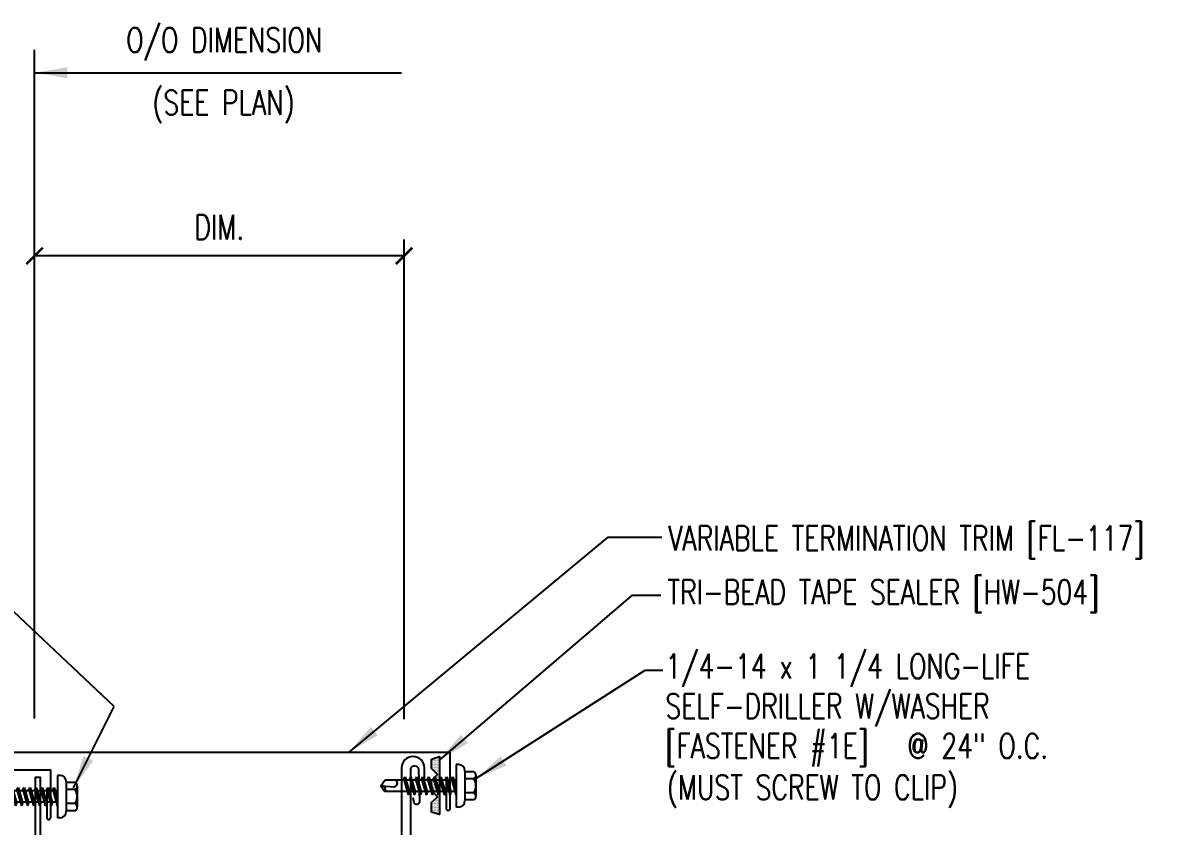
# Model space of a CAD drawing. Extents: x 7 to 40.5, y 6.2 to 36.2.
# Drawn here: x 18.66 to 36.18, y 24 to 36.24 of the extents above; entities that cross this region are included whole.
import ezdxf

# ---------------------------------------------------------------- set-up
doc = ezdxf.new("R2010")
doc.units = 0
doc.header["$LTSCALE"] = 4
doc.header["$MEASUREMENT"] = 0
doc.layers.get('0').update_dxf_attribs({"linetype": 'CONTINUOUS'})
doc.layers.get('DEFPOINTS').update_dxf_attribs({"linetype": 'CONTINUOUS'})
for name, color, linetype in [('DIM', 2, 'CONTINUOUS'), ('FASTENER', 9, 'CONTINUOUS'), ('PANEL', 11, 'CONTINUOUS'), ('STLA', 10, 'CONTINUOUS'), ('STLB', 5, 'CONTINUOUS'), ('TAPE', 8, 'CONTINUOUS'), ('TEXT', 2, 'CONTINUOUS'), ('TRIM', 6, 'CONTINUOUS')]:
    doc.layers.add(name, color=color, linetype=linetype)
doc.styles.add('TEXT1', font='ROMANS.shx', dxfattribs={"width": 0.75, "height": 0.375})
doc.dimstyles.new('DETAIL', dxfattribs={"dimscale": 4, "dimtxt": 0.09375, "dimasz": 0.0625, "dimexe": 0.0625, "dimexo": 0.125, "dimgap": 0.0625, "dimtad": 1, "dimdec": 4, "dimzin": 3, "dimdsep": 46, "dimlunit": 4, "dimtxsty": 'TEXT1', "dimblk": 'ARCHTICK', "dimcen": 0.0625, "dimclrd": 7, "dimclre": 7, "dimclrt": 2, "dimadec": 0, "dimazin": 0, "dimtfac": 0.59375, "dimtdec": 4, "dimtmove": 0, "dimatfit": 3, "dimldrblk": 'ARCHTICK', "dimfxl": 0, "dimfrac": 2, "dimtolj": 1, "dimtzin": 3, "dimarcsym": 0})
doc.dimstyles.new('DETAIL$7', dxfattribs={"dimscale": 4, "dimtxt": 0.09375, "dimasz": 0.125, "dimexe": 0.0625, "dimexo": 0.125, "dimgap": 0.0625, "dimtad": 1, "dimdec": 4, "dimzin": 3, "dimdsep": 46, "dimlunit": 4, "dimtxsty": 'TEXT1', "dimblk": 'ARCHTICK', "dimcen": 0.0625, "dimclrd": 7, "dimclre": 7, "dimclrt": 2, "dimadec": 0, "dimazin": 0, "dimtfac": 0.59375, "dimtdec": 4, "dimtmove": 2, "dimatfit": 3, "dimfxl": 0, "dimfrac": 2, "dimtolj": 1, "dimtzin": 3, "dimarcsym": 0})

# ---------------------------------------------------------------- blocks, each defined once
blk = doc.blocks.new('_ArchTick')
at = {"color": 0, "linetype": 'ByBlock', "const_width": 0.15}
blk.add_lwpolyline([(-0.5, -0.5), (0.5, 0.5)], dxfattribs=at)
blk = doc.blocks.new('*D15')
at = {"layer": 'DEFPOINTS', "color": 0}
for p in [(18.84, 32.689), (18.84, 25.142), (24.472, 25.129)]:
    blk.add_point(p, dxfattribs=at)
at = {"layer": 'DIM', "color": 7, "lineweight": -2}
for p, q in [((18.84, 25.642), (18.84, 32.939)), ((24.472, 25.629), (24.472, 32.939)), ((24.472, 32.689), (18.84, 32.689))]:
    blk.add_line(p, q, dxfattribs=at)
at = {"layer": 'DIM', "color": 7, "lineweight": -2, "xscale": 0.25, "yscale": 0.25, "zscale": 0.25, "rotation": 180}
blk.add_blockref('_ArchTick', (18.84, 32.689), dxfattribs=at)
at = {"layer": 'DIM', "color": 7, "lineweight": -2, "xscale": 0.25, "yscale": 0.25, "zscale": 0.25}
blk.add_blockref('_ArchTick', (24.472, 32.689), dxfattribs=at)
at = {"layer": 'DIM', "color": 2, "insert": (21.656, 33.127), "char_height": 0.375, "attachment_point": 5, "style": 'TEXT1'}
blk.add_mtext('\\A1;DIM.', dxfattribs=at)
blk = doc.blocks.new('MB_DW3')
at = {"layer": 'FASTENER'}
for p, q in [((-0.215, 0.305), (-0.215, 0.171)), ((-0.161, 0.337), (0.161, 0.337)), ((-0.107, 0.305), (-0.107, 0.171)), ((0.107, 0.305), (0.107, 0.171)), ((0.215, 0.305), (0.215, 0.171)), ((-0.324, 0.071), (-0.324, 0.037)), ((-0.324, 0.037), (0.324, 0.037)), ((-0.224, 0.171), (0.215, 0.171)), ((-0.139, -0.016), (0.046, 0.037)), ((-0.104, -0.036), (0.139, 0.033)), ((-0.086, 0.037), (0.086, 0.037)), ((-0.086, 0.037), (-0.086, -0.001)), ((0.086, 0.037), (0.133, 0.037)), ((0.086, 0.018), (0.086, -0.042)), ((0.139, 0.033), (0.133, 0.037)), ((0.324, 0.071), (0.324, 0.037)), ((-0.104, -0.036), (-0.139, -0.016)), ((-0.139, -0.107), (0.104, -0.038)), ((-0.104, -0.127), (-0.139, -0.107)), ((-0.139, -0.198), (0.104, -0.128)), ((-0.104, -0.127), (0.139, -0.058)), ((-0.104, -0.218), (0.139, -0.149)), ((-0.086, -0.031), (-0.086, -0.092)), ((-0.086, -0.122), (-0.086, -0.183)), ((0.086, -0.073), (0.086, -0.133)), ((0.086, -0.164), (0.086, -0.224)), ((0.139, -0.058), (0.104, -0.038)), ((0.139, -0.149), (0.104, -0.128)), ((-0.104, -0.218), (-0.139, -0.198)), ((-0.139, -0.289), (0.104, -0.219)), ((-0.104, -0.309), (-0.139, -0.289)), ((-0.139, -0.38), (0.104, -0.31)), ((-0.104, -0.309), (0.139, -0.239)), ((-0.104, -0.4), (0.139, -0.33)), ((-0.086, -0.213), (-0.086, -0.274)), ((-0.086, -0.304), (-0.086, -0.364)), ((0.086, -0.255), (0.086, -0.315)), ((0.086, -0.345), (0.086, -0.406)), ((0.139, -0.239), (0.104, -0.219)), ((0.139, -0.33), (0.104, -0.31)), ((-0.104, -0.4), (-0.139, -0.38)), ((-0.139, -0.47), (0.104, -0.401)), ((-0.104, -0.491), (-0.139, -0.47)), ((-0.139, -0.561), (0.104, -0.492)), ((-0.104, -0.491), (0.139, -0.421)), ((-0.104, -0.581), (0.139, -0.512)), ((-0.086, -0.395), (-0.086, -0.455)), ((-0.086, -0.486), (-0.086, -0.546)), ((0.086, -0.436), (0.086, -0.497)), ((0.139, -0.421), (0.104, -0.401)), ((0.139, -0.512), (0.104, -0.492)), ((-0.104, -0.581), (-0.139, -0.561)), ((-0.139, -0.652), (0.104, -0.583)), ((-0.104, -0.672), (-0.139, -0.652)), ((-0.139, -0.743), (0.104, -0.674)), ((-0.104, -0.672), (0.139, -0.603)), ((-0.104, -0.763), (0.139, -0.694)), ((-0.086, -0.577), (-0.086, -0.637)), ((-0.086, -0.667), (-0.086, -0.728)), ((0.086, -0.527), (0.086, -0.588)), ((0.086, -0.618), (0.086, -0.679)), ((0.139, -0.603), (0.104, -0.583)), ((0.139, -0.694), (0.104, -0.674)), ((-0.104, -0.763), (-0.139, -0.743)), ((-0.086, -0.758), (-0.086, -1.05)), ((0.086, -0.709), (0.086, -1.05)), ((0, -1.111), (-0.086, -1.05)), ((-0.002, -1.095), (0.014, -0.909)), ((0, -1.111), (0.086, -1.05))]:
    blk.add_line(p, q, dxfattribs=at)
for centre, radius, start, end in [((-0.161, 0.274), 0.0628, 29.8754, 150.1246), ((0, 0.141), 0.196, 56.9974, 123.0026), ((0.161, 0.274), 0.0628, 29.8754, 150.1246), ((-0.224, 0.071), 0.1, 90, 180), ((0.224, 0.071), 0.1, 0, 90), ((-0.046, -0.921), 0.0615, 11.1445, 130.906), ((0.054, -1.097), 0.0563, 55.4585, 194.8454)]:
    blk.add_arc(centre, radius, start, end, dxfattribs=at)
blk = doc.blocks.new('*X6')
at = {"color": 0}
for p, q in [((-0.434, 0.135), (-0.434, 0.135)), ((-0.434, 0.123), (-0.434, 0.123)), ((-0.422, 0.141), (-0.422, 0.141)), ((-0.422, 0.129), (-0.422, 0.129)), ((-0.422, 0.117), (-0.422, 0.117)), ((-0.422, 0.105), (-0.422, 0.105)), ((-0.422, 0.094), (-0.422, 0.094)), ((-0.422, 0.082), (-0.422, 0.082)), ((-0.41, 0.135), (-0.41, 0.135)), ((-0.41, 0.123), (-0.41, 0.123)), ((-0.41, 0.111), (-0.41, 0.111)), ((-0.41, 0.1), (-0.41, 0.1)), ((-0.41, 0.088), (-0.41, 0.088)), ((-0.41, 0.076), (-0.41, 0.076)), ((-0.41, 0.064), (-0.41, 0.064)), ((-0.41, 0.053), (-0.41, 0.053)), ((-0.41, 0.041), (-0.41, 0.041)), ((-0.398, 0.141), (-0.398, 0.141)), ((-0.398, 0.129), (-0.398, 0.129)), ((-0.398, 0.117), (-0.398, 0.117)), ((-0.398, 0.105), (-0.398, 0.105)), ((-0.398, 0.094), (-0.398, 0.094)), ((-0.398, 0.082), (-0.398, 0.082)), ((-0.398, 0.07), (-0.398, 0.07)), ((-0.398, 0.059), (-0.398, 0.059)), ((-0.398, 0.047), (-0.398, 0.047)), ((-0.398, 0.035), (-0.398, 0.035)), ((-0.398, 0.023), (-0.398, 0.023)), ((-0.387, 0.135), (-0.387, 0.135)), ((-0.387, 0.123), (-0.387, 0.123)), ((-0.387, 0.111), (-0.387, 0.111)), ((-0.387, 0.1), (-0.387, 0.1)), ((-0.387, 0.088), (-0.387, 0.088)), ((-0.387, 0.076), (-0.387, 0.076)), ((-0.387, 0.064), (-0.387, 0.064)), ((-0.387, 0.053), (-0.387, 0.053)), ((-0.387, 0.041), (-0.387, 0.041)), ((-0.387, 0.029), (-0.387, 0.029)), ((-0.375, 0.141), (-0.375, 0.141)), ((-0.375, 0.129), (-0.375, 0.129)), ((-0.375, 0.117), (-0.375, 0.117)), ((-0.375, 0.105), (-0.375, 0.105)), ((-0.375, 0.094), (-0.375, 0.094)), ((-0.375, 0.082), (-0.375, 0.082)), ((-0.375, 0.07), (-0.375, 0.07)), ((-0.375, 0.059), (-0.375, 0.059)), ((-0.375, 0.047), (-0.375, 0.047)), ((-0.375, 0.035), (-0.375, 0.035)), ((-0.375, 0.023), (-0.375, 0.023)), ((-0.363, 0.135), (-0.363, 0.135)), ((-0.363, 0.123), (-0.363, 0.123)), ((-0.363, 0.111), (-0.363, 0.111)), ((-0.363, 0.1), (-0.363, 0.1)), ((-0.363, 0.088), (-0.363, 0.088)), ((-0.363, 0.076), (-0.363, 0.076)), ((-0.363, 0.064), (-0.363, 0.064)), ((-0.363, 0.053), (-0.363, 0.053)), ((-0.363, 0.041), (-0.363, 0.041)), ((-0.363, 0.029), (-0.363, 0.029)), ((-0.352, 0.141), (-0.352, 0.141)), ((-0.352, 0.129), (-0.352, 0.129)), ((-0.352, 0.117), (-0.352, 0.117)), ((-0.352, 0.105), (-0.352, 0.105)), ((-0.352, 0.094), (-0.352, 0.094)), ((-0.352, 0.082), (-0.352, 0.082)), ((-0.352, 0.07), (-0.352, 0.07)), ((-0.352, 0.059), (-0.352, 0.059)), ((-0.352, 0.047), (-0.352, 0.047)), ((-0.352, 0.035), (-0.352, 0.035)), ((-0.352, 0.023), (-0.352, 0.023)), ((-0.34, 0.135), (-0.34, 0.135)), ((-0.34, 0.123), (-0.34, 0.123)), ((-0.34, 0.111), (-0.34, 0.111)), ((-0.34, 0.1), (-0.34, 0.1)), ((-0.34, 0.088), (-0.34, 0.088)), ((-0.34, 0.076), (-0.34, 0.076)), ((-0.34, 0.064), (-0.34, 0.064)), ((-0.34, 0.053), (-0.34, 0.053)), ((-0.34, 0.041), (-0.34, 0.041)), ((-0.34, 0.029), (-0.34, 0.029)), ((-0.328, 0.141), (-0.328, 0.141)), ((-0.328, 0.129), (-0.328, 0.129)), ((-0.328, 0.117), (-0.328, 0.117)), ((-0.328, 0.105), (-0.328, 0.105)), ((-0.328, 0.094), (-0.328, 0.094)), ((-0.328, 0.082), (-0.328, 0.082)), ((-0.328, 0.07), (-0.328, 0.07)), ((-0.328, 0.059), (-0.328, 0.059)), ((-0.328, 0.047), (-0.328, 0.047)), ((-0.328, 0.035), (-0.328, 0.035)), ((-0.328, 0.023), (-0.328, 0.023)), ((-0.316, 0.135), (-0.316, 0.135)), ((-0.316, 0.123), (-0.316, 0.123)), ((-0.316, 0.111), (-0.316, 0.111)), ((-0.316, 0.1), (-0.316, 0.1)), ((-0.316, 0.088), (-0.316, 0.088)), ((-0.316, 0.076), (-0.316, 0.076)), ((-0.316, 0.064), (-0.316, 0.064)), ((-0.316, 0.053), (-0.316, 0.053)), ((-0.316, 0.041), (-0.316, 0.041)), ((-0.316, 0.029), (-0.316, 0.029)), ((-0.305, 0.141), (-0.305, 0.141)), ((-0.305, 0.129), (-0.305, 0.129)), ((-0.305, 0.117), (-0.305, 0.117)), ((-0.305, 0.105), (-0.305, 0.105)), ((-0.305, 0.094), (-0.305, 0.094)), ((-0.305, 0.082), (-0.305, 0.082)), ((-0.305, 0.07), (-0.305, 0.07)), ((-0.305, 0.059), (-0.305, 0.059)), ((-0.305, 0.047), (-0.305, 0.047)), ((-0.305, 0.035), (-0.305, 0.035)), ((-0.305, 0.023), (-0.305, 0.023)), ((-0.293, 0.135), (-0.293, 0.135)), ((-0.293, 0.123), (-0.293, 0.123)), ((-0.293, 0.111), (-0.293, 0.111)), ((-0.293, 0.1), (-0.293, 0.1)), ((-0.293, 0.088), (-0.293, 0.088)), ((-0.293, 0.076), (-0.293, 0.076)), ((-0.293, 0.064), (-0.293, 0.064)), ((-0.293, 0.053), (-0.293, 0.053)), ((-0.293, 0.041), (-0.293, 0.041)), ((-0.293, 0.029), (-0.293, 0.029)), ((-0.281, 0.141), (-0.281, 0.141)), ((-0.281, 0.129), (-0.281, 0.129)), ((-0.281, 0.117), (-0.281, 0.117)), ((-0.281, 0.105), (-0.281, 0.105)), ((-0.281, 0.094), (-0.281, 0.094)), ((-0.281, 0.082), (-0.281, 0.082)), ((-0.281, 0.07), (-0.281, 0.07)), ((-0.281, 0.059), (-0.281, 0.059)), ((-0.281, 0.047), (-0.281, 0.047)), ((-0.281, 0.035), (-0.281, 0.035)), ((-0.281, 0.023), (-0.281, 0.023)), ((-0.27, 0.135), (-0.27, 0.135)), ((-0.27, 0.123), (-0.27, 0.123)), ((-0.27, 0.111), (-0.27, 0.111)), ((-0.27, 0.1), (-0.27, 0.1)), ((-0.27, 0.088), (-0.27, 0.088)), ((-0.27, 0.076), (-0.27, 0.076)), ((-0.27, 0.064), (-0.27, 0.064)), ((-0.27, 0.053), (-0.27, 0.053)), ((-0.27, 0.041), (-0.27, 0.041)), ((-0.27, 0.029), (-0.27, 0.029)), ((-0.258, 0.141), (-0.258, 0.141)), ((-0.258, 0.129), (-0.258, 0.129)), ((-0.258, 0.117), (-0.258, 0.117)), ((-0.258, 0.105), (-0.258, 0.105)), ((-0.258, 0.094), (-0.258, 0.094)), ((-0.258, 0.082), (-0.258, 0.082)), ((-0.258, 0.07), (-0.258, 0.07)), ((-0.258, 0.059), (-0.258, 0.059)), ((-0.258, 0.047), (-0.258, 0.047)), ((-0.258, 0.035), (-0.258, 0.035)), ((-0.258, 0.023), (-0.258, 0.023)), ((-0.246, 0.135), (-0.246, 0.135)), ((-0.246, 0.123), (-0.246, 0.123)), ((-0.246, 0.111), (-0.246, 0.111)), ((-0.246, 0.1), (-0.246, 0.1)), ((-0.246, 0.088), (-0.246, 0.088)), ((-0.246, 0.076), (-0.246, 0.076)), ((-0.246, 0.064), (-0.246, 0.064)), ((-0.246, 0.053), (-0.246, 0.053)), ((-0.246, 0.041), (-0.246, 0.041)), ((-0.234, 0.141), (-0.234, 0.141)), ((-0.234, 0.129), (-0.234, 0.129)), ((-0.234, 0.117), (-0.234, 0.117)), ((-0.234, 0.105), (-0.234, 0.105)), ((-0.234, 0.094), (-0.234, 0.094)), ((-0.234, 0.082), (-0.234, 0.082)), ((-0.234, 0.07), (-0.234, 0.07)), ((-0.234, 0.059), (-0.234, 0.059)), ((-0.234, 0.047), (-0.234, 0.047)), ((-0.223, 0.135), (-0.223, 0.135)), ((-0.223, 0.123), (-0.223, 0.123)), ((-0.223, 0.111), (-0.223, 0.111)), ((-0.223, 0.1), (-0.223, 0.1)), ((-0.223, 0.088), (-0.223, 0.088)), ((-0.223, 0.076), (-0.223, 0.076)), ((-0.223, 0.064), (-0.223, 0.064)), ((-0.211, 0.141), (-0.211, 0.141)), ((-0.211, 0.129), (-0.211, 0.129)), ((-0.211, 0.117), (-0.211, 0.117)), ((-0.211, 0.105), (-0.211, 0.105)), ((-0.211, 0.094), (-0.211, 0.094)), ((-0.211, 0.082), (-0.211, 0.082)), ((-0.211, 0.07), (-0.211, 0.07)), ((-0.199, 0.135), (-0.199, 0.135)), ((-0.199, 0.123), (-0.199, 0.123)), ((-0.199, 0.111), (-0.199, 0.111)), ((-0.199, 0.1), (-0.199, 0.1)), ((-0.199, 0.088), (-0.199, 0.088)), ((-0.188, 0.141), (-0.188, 0.141)), ((-0.188, 0.129), (-0.188, 0.129)), ((-0.188, 0.117), (-0.188, 0.117)), ((-0.188, 0.105), (-0.188, 0.105)), ((-0.188, 0.094), (-0.188, 0.094)), ((-0.176, 0.135), (-0.176, 0.135)), ((-0.176, 0.123), (-0.176, 0.123)), ((-0.176, 0.111), (-0.176, 0.111)), ((-0.164, 0.141), (-0.164, 0.141)), ((-0.164, 0.129), (-0.164, 0.129)), ((-0.164, 0.117), (-0.164, 0.117)), ((-0.164, 0.105), (-0.164, 0.105)), ((-0.152, 0.135), (-0.152, 0.135)), ((-0.152, 0.123), (-0.152, 0.123)), ((-0.152, 0.111), (-0.152, 0.111)), ((-0.152, 0.1), (-0.152, 0.1)), ((-0.141, 0.141), (-0.141, 0.141)), ((-0.141, 0.129), (-0.141, 0.129)), ((-0.141, 0.117), (-0.141, 0.117)), ((-0.141, 0.105), (-0.141, 0.105)), ((-0.141, 0.094), (-0.141, 0.094)), ((-0.141, 0.082), (-0.141, 0.082)), ((-0.129, 0.135), (-0.129, 0.135)), ((-0.129, 0.123), (-0.129, 0.123)), ((-0.129, 0.111), (-0.129, 0.111)), ((-0.129, 0.1), (-0.129, 0.1)), ((-0.129, 0.088), (-0.129, 0.088)), ((-0.129, 0.076), (-0.129, 0.076)), ((-0.117, 0.141), (-0.117, 0.141)), ((-0.117, 0.129), (-0.117, 0.129)), ((-0.117, 0.117), (-0.117, 0.117)), ((-0.117, 0.105), (-0.117, 0.105)), ((-0.117, 0.094), (-0.117, 0.094)), ((-0.117, 0.082), (-0.117, 0.082)), ((-0.117, 0.07), (-0.117, 0.07)), ((-0.117, 0.059), (-0.117, 0.059)), ((-0.105, 0.135), (-0.105, 0.135)), ((-0.105, 0.123), (-0.105, 0.123)), ((-0.105, 0.111), (-0.105, 0.111)), ((-0.105, 0.1), (-0.105, 0.1)), ((-0.105, 0.088), (-0.105, 0.088)), ((-0.105, 0.076), (-0.105, 0.076)), ((-0.105, 0.064), (-0.105, 0.064)), ((-0.105, 0.053), (-0.105, 0.053)), ((-0.094, 0.141), (-0.094, 0.141)), ((-0.094, 0.129), (-0.094, 0.129)), ((-0.094, 0.117), (-0.094, 0.117)), ((-0.094, 0.105), (-0.094, 0.105)), ((-0.094, 0.094), (-0.094, 0.094)), ((-0.094, 0.082), (-0.094, 0.082)), ((-0.094, 0.07), (-0.094, 0.07)), ((-0.094, 0.059), (-0.094, 0.059)), ((-0.094, 0.047), (-0.094, 0.047)), ((-0.094, 0.035), (-0.094, 0.035)), ((-0.082, 0.135), (-0.082, 0.135)), ((-0.082, 0.123), (-0.082, 0.123)), ((-0.082, 0.111), (-0.082, 0.111)), ((-0.082, 0.1), (-0.082, 0.1)), ((-0.082, 0.088), (-0.082, 0.088)), ((-0.082, 0.076), (-0.082, 0.076)), ((-0.082, 0.064), (-0.082, 0.064)), ((-0.082, 0.053), (-0.082, 0.053)), ((-0.082, 0.041), (-0.082, 0.041)), ((-0.082, 0.029), (-0.082, 0.029)), ((-0.07, 0.141), (-0.07, 0.141)), ((-0.07, 0.129), (-0.07, 0.129)), ((-0.07, 0.117), (-0.07, 0.117)), ((-0.07, 0.105), (-0.07, 0.105)), ((-0.07, 0.094), (-0.07, 0.094)), ((-0.07, 0.082), (-0.07, 0.082)), ((-0.07, 0.07), (-0.07, 0.07)), ((-0.07, 0.059), (-0.07, 0.059)), ((-0.07, 0.047), (-0.07, 0.047)), ((-0.07, 0.035), (-0.07, 0.035)), ((-0.07, 0.023), (-0.07, 0.023)), ((-0.059, 0.135), (-0.059, 0.135)), ((-0.059, 0.123), (-0.059, 0.123)), ((-0.059, 0.111), (-0.059, 0.111)), ((-0.059, 0.1), (-0.059, 0.1)), ((-0.059, 0.088), (-0.059, 0.088)), ((-0.059, 0.076), (-0.059, 0.076)), ((-0.059, 0.064), (-0.059, 0.064)), ((-0.059, 0.053), (-0.059, 0.053)), ((-0.059, 0.041), (-0.059, 0.041)), ((-0.059, 0.029), (-0.059, 0.029)), ((-0.047, 0.141), (-0.047, 0.141)), ((-0.047, 0.129), (-0.047, 0.129)), ((-0.047, 0.117), (-0.047, 0.117)), ((-0.047, 0.105), (-0.047, 0.105)), ((-0.047, 0.094), (-0.047, 0.094)), ((-0.047, 0.082), (-0.047, 0.082)), ((-0.047, 0.07), (-0.047, 0.07)), ((-0.047, 0.059), (-0.047, 0.059)), ((-0.047, 0.047), (-0.047, 0.047)), ((-0.047, 0.035), (-0.047, 0.035)), ((-0.047, 0.023), (-0.047, 0.023)), ((-0.035, 0.135), (-0.035, 0.135)), ((-0.035, 0.123), (-0.035, 0.123)), ((-0.035, 0.111), (-0.035, 0.111)), ((-0.035, 0.1), (-0.035, 0.1)), ((-0.035, 0.088), (-0.035, 0.088)), ((-0.035, 0.076), (-0.035, 0.076)), ((-0.035, 0.064), (-0.035, 0.064)), ((-0.035, 0.053), (-0.035, 0.053)), ((-0.035, 0.041), (-0.035, 0.041)), ((-0.035, 0.029), (-0.035, 0.029)), ((-0.023, 0.141), (-0.023, 0.141)), ((-0.023, 0.129), (-0.023, 0.129)), ((-0.023, 0.117), (-0.023, 0.117)), ((-0.023, 0.105), (-0.023, 0.105)), ((-0.023, 0.094), (-0.023, 0.094)), ((-0.023, 0.082), (-0.023, 0.082)), ((-0.023, 0.07), (-0.023, 0.07)), ((-0.023, 0.059), (-0.023, 0.059)), ((-0.023, 0.047), (-0.023, 0.047)), ((-0.023, 0.035), (-0.023, 0.035)), ((-0.023, 0.023), (-0.023, 0.023)), ((-0.012, 0.135), (-0.012, 0.135)), ((-0.012, 0.123), (-0.012, 0.123)), ((-0.012, 0.111), (-0.012, 0.111)), ((-0.012, 0.1), (-0.012, 0.1)), ((-0.012, 0.088), (-0.012, 0.088)), ((-0.012, 0.076), (-0.012, 0.076)), ((-0.012, 0.064), (-0.012, 0.064)), ((-0.012, 0.053), (-0.012, 0.053)), ((-0.012, 0.041), (-0.012, 0.041)), ((-0.012, 0.029), (-0.012, 0.029)), ((0, 0.141), (0, 0.141)), ((0, 0.129), (0, 0.129)), ((0, 0.117), (0, 0.117)), ((0, 0.105), (0, 0.105)), ((0, 0.094), (0, 0.094)), ((0, 0.082), (0, 0.082)), ((0, 0.07), (0, 0.07)), ((0, 0.059), (0, 0.059)), ((0, 0.047), (0, 0.047)), ((0, 0.035), (0, 0.035)), ((0, 0.023), (0, 0.023)), ((0.012, 0.135), (0.012, 0.135)), ((0.012, 0.123), (0.012, 0.123)), ((0.012, 0.111), (0.012, 0.111)), ((0.012, 0.1), (0.012, 0.1)), ((0.012, 0.088), (0.012, 0.088)), ((0.012, 0.076), (0.012, 0.076)), ((0.012, 0.064), (0.012, 0.064)), ((0.012, 0.053), (0.012, 0.053)), ((0.012, 0.041), (0.012, 0.041)), ((0.012, 0.029), (0.012, 0.029)), ((0.023, 0.141), (0.023, 0.141)), ((0.023, 0.129), (0.023, 0.129)), ((0.023, 0.117), (0.023, 0.117)), ((0.023, 0.105), (0.023, 0.105)), ((0.023, 0.094), (0.023, 0.094)), ((0.023, 0.082), (0.023, 0.082)), ((0.023, 0.07), (0.023, 0.07)), ((0.023, 0.059), (0.023, 0.059)), ((0.023, 0.047), (0.023, 0.047)), ((0.023, 0.035), (0.023, 0.035)), ((0.023, 0.023), (0.023, 0.023)), ((0.035, 0.135), (0.035, 0.135)), ((0.035, 0.123), (0.035, 0.123)), ((0.035, 0.111), (0.035, 0.111)), ((0.035, 0.1), (0.035, 0.1)), ((0.035, 0.088), (0.035, 0.088)), ((0.035, 0.076), (0.035, 0.076)), ((0.035, 0.064), (0.035, 0.064)), ((0.035, 0.053), (0.035, 0.053)), ((0.035, 0.041), (0.035, 0.041)), ((0.035, 0.029), (0.035, 0.029)), ((0.047, 0.141), (0.047, 0.141)), ((0.047, 0.129), (0.047, 0.129)), ((0.047, 0.117), (0.047, 0.117)), ((0.047, 0.105), (0.047, 0.105)), ((0.047, 0.094), (0.047, 0.094)), ((0.047, 0.082), (0.047, 0.082)), ((0.047, 0.07), (0.047, 0.07)), ((0.047, 0.059), (0.047, 0.059)), ((0.047, 0.047), (0.047, 0.047)), ((0.047, 0.035), (0.047, 0.035)), ((0.047, 0.023), (0.047, 0.023)), ((0.059, 0.135), (0.059, 0.135)), ((0.059, 0.123), (0.059, 0.123)), ((0.059, 0.111), (0.059, 0.111)), ((0.059, 0.1), (0.059, 0.1)), ((0.059, 0.088), (0.059, 0.088)), ((0.059, 0.076), (0.059, 0.076)), ((0.059, 0.064), (0.059, 0.064)), ((0.059, 0.053), (0.059, 0.053)), ((0.059, 0.041), (0.059, 0.041)), ((0.059, 0.029), (0.059, 0.029)), ((0.07, 0.141), (0.07, 0.141)), ((0.07, 0.129), (0.07, 0.129)), ((0.07, 0.117), (0.07, 0.117)), ((0.07, 0.105), (0.07, 0.105)), ((0.07, 0.094), (0.07, 0.094)), ((0.07, 0.082), (0.07, 0.082)), ((0.07, 0.07), (0.07, 0.07)), ((0.07, 0.059), (0.07, 0.059)), ((0.07, 0.047), (0.07, 0.047)), ((0.07, 0.035), (0.07, 0.035)), ((0.07, 0.023), (0.07, 0.023)), ((0.082, 0.135), (0.082, 0.135)), ((0.082, 0.123), (0.082, 0.123)), ((0.082, 0.111), (0.082, 0.111)), ((0.082, 0.1), (0.082, 0.1)), ((0.082, 0.088), (0.082, 0.088)), ((0.082, 0.076), (0.082, 0.076)), ((0.082, 0.064), (0.082, 0.064)), ((0.082, 0.053), (0.082, 0.053)), ((0.082, 0.041), (0.082, 0.041)), ((0.082, 0.029), (0.082, 0.029)), ((0.094, 0.141), (0.094, 0.141)), ((0.094, 0.129), (0.094, 0.129)), ((0.094, 0.117), (0.094, 0.117)), ((0.094, 0.105), (0.094, 0.105)), ((0.094, 0.094), (0.094, 0.094)), ((0.094, 0.082), (0.094, 0.082)), ((0.094, 0.07), (0.094, 0.07)), ((0.094, 0.059), (0.094, 0.059)), ((0.094, 0.047), (0.094, 0.047)), ((0.094, 0.035), (0.094, 0.035)), ((0.105, 0.135), (0.105, 0.135)), ((0.105, 0.123), (0.105, 0.123)), ((0.105, 0.111), (0.105, 0.111)), ((0.105, 0.1), (0.105, 0.1)), ((0.105, 0.088), (0.105, 0.088)), ((0.105, 0.076), (0.105, 0.076)), ((0.105, 0.064), (0.105, 0.064)), ((0.105, 0.053), (0.105, 0.053)), ((0.117, 0.141), (0.117, 0.141)), ((0.117, 0.129), (0.117, 0.129)), ((0.117, 0.117), (0.117, 0.117)), ((0.117, 0.105), (0.117, 0.105)), ((0.117, 0.094), (0.117, 0.094)), ((0.117, 0.082), (0.117, 0.082)), ((0.117, 0.07), (0.117, 0.07)), ((0.117, 0.059), (0.117, 0.059)), ((0.129, 0.135), (0.129, 0.135)), ((0.129, 0.123), (0.129, 0.123)), ((0.129, 0.111), (0.129, 0.111)), ((0.129, 0.1), (0.129, 0.1)), ((0.129, 0.088), (0.129, 0.088)), ((0.129, 0.076), (0.129, 0.076)), ((0.141, 0.141), (0.141, 0.141)), ((0.141, 0.129), (0.141, 0.129)), ((0.141, 0.117), (0.141, 0.117)), ((0.141, 0.105), (0.141, 0.105)), ((0.141, 0.094), (0.141, 0.094)), ((0.141, 0.082), (0.141, 0.082)), ((0.152, 0.135), (0.152, 0.135)), ((0.152, 0.123), (0.152, 0.123)), ((0.152, 0.111), (0.152, 0.111)), ((0.152, 0.1), (0.152, 0.1)), ((0.164, 0.141), (0.164, 0.141)), ((0.164, 0.129), (0.164, 0.129)), ((0.164, 0.117), (0.164, 0.117)), ((0.164, 0.105), (0.164, 0.105)), ((0.176, 0.135), (0.176, 0.135)), ((0.176, 0.123), (0.176, 0.123)), ((0.176, 0.111), (0.176, 0.111)), ((0.188, 0.141), (0.188, 0.141)), ((0.188, 0.129), (0.188, 0.129)), ((0.188, 0.117), (0.188, 0.117)), ((0.188, 0.105), (0.188, 0.105)), ((0.188, 0.094), (0.188, 0.094)), ((0.199, 0.135), (0.199, 0.135)), ((0.199, 0.123), (0.199, 0.123)), ((0.199, 0.111), (0.199, 0.111)), ((0.199, 0.1), (0.199, 0.1)), ((0.199, 0.088), (0.199, 0.088)), ((0.211, 0.141), (0.211, 0.141)), ((0.211, 0.129), (0.211, 0.129)), ((0.211, 0.117), (0.211, 0.117)), ((0.211, 0.105), (0.211, 0.105)), ((0.211, 0.094), (0.211, 0.094)), ((0.211, 0.082), (0.211, 0.082)), ((0.211, 0.07), (0.211, 0.07)), ((0.223, 0.135), (0.223, 0.135)), ((0.223, 0.123), (0.223, 0.123)), ((0.223, 0.111), (0.223, 0.111)), ((0.223, 0.1), (0.223, 0.1)), ((0.223, 0.088), (0.223, 0.088)), ((0.223, 0.076), (0.223, 0.076)), ((0.223, 0.064), (0.223, 0.064)), ((0.234, 0.141), (0.234, 0.141)), ((0.234, 0.129), (0.234, 0.129)), ((0.234, 0.117), (0.234, 0.117)), ((0.234, 0.105), (0.234, 0.105)), ((0.234, 0.094), (0.234, 0.094)), ((0.234, 0.082), (0.234, 0.082)), ((0.234, 0.07), (0.234, 0.07)), ((0.234, 0.059), (0.234, 0.059)), ((0.234, 0.047), (0.234, 0.047)), ((0.246, 0.135), (0.246, 0.135)), ((0.246, 0.123), (0.246, 0.123)), ((0.246, 0.111), (0.246, 0.111)), ((0.246, 0.1), (0.246, 0.1)), ((0.246, 0.088), (0.246, 0.088)), ((0.246, 0.076), (0.246, 0.076)), ((0.246, 0.064), (0.246, 0.064)), ((0.246, 0.053), (0.246, 0.053)), ((0.246, 0.041), (0.246, 0.041)), ((0.258, 0.141), (0.258, 0.141)), ((0.258, 0.129), (0.258, 0.129)), ((0.258, 0.117), (0.258, 0.117)), ((0.258, 0.105), (0.258, 0.105)), ((0.258, 0.094), (0.258, 0.094)), ((0.258, 0.082), (0.258, 0.082)), ((0.258, 0.07), (0.258, 0.07)), ((0.258, 0.059), (0.258, 0.059)), ((0.258, 0.047), (0.258, 0.047)), ((0.258, 0.035), (0.258, 0.035)), ((0.258, 0.023), (0.258, 0.023)), ((0.27, 0.135), (0.27, 0.135)), ((0.27, 0.123), (0.27, 0.123)), ((0.27, 0.111), (0.27, 0.111)), ((0.27, 0.1), (0.27, 0.1)), ((0.27, 0.088), (0.27, 0.088)), ((0.27, 0.076), (0.27, 0.076)), ((0.27, 0.064), (0.27, 0.064)), ((0.27, 0.053), (0.27, 0.053)), ((0.27, 0.041), (0.27, 0.041)), ((0.27, 0.029), (0.27, 0.029)), ((0.281, 0.141), (0.281, 0.141)), ((0.281, 0.129), (0.281, 0.129)), ((0.281, 0.117), (0.281, 0.117)), ((0.281, 0.105), (0.281, 0.105)), ((0.281, 0.094), (0.281, 0.094)), ((0.281, 0.082), (0.281, 0.082)), ((0.281, 0.07), (0.281, 0.07)), ((0.281, 0.059), (0.281, 0.059)), ((0.281, 0.047), (0.281, 0.047)), ((0.281, 0.035), (0.281, 0.035)), ((0.281, 0.023), (0.281, 0.023)), ((0.293, 0.135), (0.293, 0.135)), ((0.293, 0.123), (0.293, 0.123)), ((0.293, 0.111), (0.293, 0.111)), ((0.293, 0.1), (0.293, 0.1)), ((0.293, 0.088), (0.293, 0.088)), ((0.293, 0.076), (0.293, 0.076)), ((0.293, 0.064), (0.293, 0.064)), ((0.293, 0.053), (0.293, 0.053)), ((0.293, 0.041), (0.293, 0.041)), ((0.293, 0.029), (0.293, 0.029)), ((0.305, 0.141), (0.305, 0.141)), ((0.305, 0.129), (0.305, 0.129)), ((0.305, 0.117), (0.305, 0.117)), ((0.305, 0.105), (0.305, 0.105)), ((0.305, 0.094), (0.305, 0.094)), ((0.305, 0.082), (0.305, 0.082)), ((0.305, 0.07), (0.305, 0.07)), ((0.305, 0.059), (0.305, 0.059)), ((0.305, 0.047), (0.305, 0.047)), ((0.305, 0.035), (0.305, 0.035)), ((0.305, 0.023), (0.305, 0.023)), ((0.316, 0.135), (0.316, 0.135)), ((0.316, 0.123), (0.316, 0.123)), ((0.316, 0.111), (0.316, 0.111)), ((0.316, 0.1), (0.316, 0.1)), ((0.316, 0.088), (0.316, 0.088)), ((0.316, 0.076), (0.316, 0.076)), ((0.316, 0.064), (0.316, 0.064)), ((0.316, 0.053), (0.316, 0.053)), ((0.316, 0.041), (0.316, 0.041)), ((0.316, 0.029), (0.316, 0.029)), ((0.328, 0.141), (0.328, 0.141)), ((0.328, 0.129), (0.328, 0.129)), ((0.328, 0.117), (0.328, 0.117)), ((0.328, 0.105), (0.328, 0.105)), ((0.328, 0.094), (0.328, 0.094)), ((0.328, 0.082), (0.328, 0.082)), ((0.328, 0.07), (0.328, 0.07)), ((0.328, 0.059), (0.328, 0.059)), ((0.328, 0.047), (0.328, 0.047)), ((0.328, 0.035), (0.328, 0.035)), ((0.328, 0.023), (0.328, 0.023)), ((0.34, 0.135), (0.34, 0.135)), ((0.34, 0.123), (0.34, 0.123)), ((0.34, 0.111), (0.34, 0.111)), ((0.34, 0.1), (0.34, 0.1)), ((0.34, 0.088), (0.34, 0.088)), ((0.34, 0.076), (0.34, 0.076)), ((0.34, 0.064), (0.34, 0.064)), ((0.34, 0.053), (0.34, 0.053)), ((0.34, 0.041), (0.34, 0.041)), ((0.34, 0.029), (0.34, 0.029)), ((0.352, 0.141), (0.352, 0.141)), ((0.352, 0.129), (0.352, 0.129)), ((0.352, 0.117), (0.352, 0.117)), ((0.352, 0.105), (0.352, 0.105)), ((0.352, 0.094), (0.352, 0.094)), ((0.352, 0.082), (0.352, 0.082)), ((0.352, 0.07), (0.352, 0.07)), ((0.352, 0.059), (0.352, 0.059)), ((0.352, 0.047), (0.352, 0.047)), ((0.352, 0.035), (0.352, 0.035)), ((0.352, 0.023), (0.352, 0.023)), ((0.363, 0.135), (0.363, 0.135)), ((0.363, 0.123), (0.363, 0.123)), ((0.363, 0.111), (0.363, 0.111)), ((0.363, 0.1), (0.363, 0.1)), ((0.363, 0.088), (0.363, 0.088)), ((0.363, 0.076), (0.363, 0.076)), ((0.363, 0.064), (0.363, 0.064)), ((0.363, 0.053), (0.363, 0.053)), ((0.363, 0.041), (0.363, 0.041)), ((0.363, 0.029), (0.363, 0.029)), ((0.375, 0.141), (0.375, 0.141)), ((0.375, 0.129), (0.375, 0.129)), ((0.375, 0.117), (0.375, 0.117)), ((0.375, 0.105), (0.375, 0.105)), ((0.375, 0.094), (0.375, 0.094)), ((0.375, 0.082), (0.375, 0.082)), ((0.375, 0.07), (0.375, 0.07)), ((0.375, 0.059), (0.375, 0.059)), ((0.375, 0.047), (0.375, 0.047)), ((0.375, 0.035), (0.375, 0.035)), ((0.375, 0.023), (0.375, 0.023)), ((0.387, 0.135), (0.387, 0.135)), ((0.387, 0.123), (0.387, 0.123)), ((0.387, 0.111), (0.387, 0.111)), ((0.387, 0.1), (0.387, 0.1)), ((0.387, 0.088), (0.387, 0.088)), ((0.387, 0.076), (0.387, 0.076)), ((0.387, 0.064), (0.387, 0.064)), ((0.387, 0.053), (0.387, 0.053)), ((0.387, 0.041), (0.387, 0.041)), ((0.387, 0.029), (0.387, 0.029)), ((0.398, 0.141), (0.398, 0.141)), ((0.398, 0.129), (0.398, 0.129)), ((0.398, 0.117), (0.398, 0.117)), ((0.398, 0.105), (0.398, 0.105)), ((0.398, 0.094), (0.398, 0.094)), ((0.398, 0.082), (0.398, 0.082)), ((0.398, 0.07), (0.398, 0.07)), ((0.398, 0.059), (0.398, 0.059)), ((0.398, 0.047), (0.398, 0.047)), ((0.398, 0.035), (0.398, 0.035)), ((0.398, 0.023), (0.398, 0.023)), ((0.41, 0.135), (0.41, 0.135)), ((0.41, 0.123), (0.41, 0.123)), ((0.41, 0.111), (0.41, 0.111)), ((0.41, 0.1), (0.41, 0.1)), ((0.41, 0.088), (0.41, 0.088)), ((0.41, 0.076), (0.41, 0.076)), ((0.41, 0.064), (0.41, 0.064)), ((0.41, 0.053), (0.41, 0.053)), ((0.41, 0.041), (0.41, 0.041)), ((0.422, 0.141), (0.422, 0.141)), ((0.422, 0.129), (0.422, 0.129)), ((0.422, 0.117), (0.422, 0.117)), ((0.422, 0.105), (0.422, 0.105)), ((0.422, 0.094), (0.422, 0.094)), ((0.422, 0.082), (0.422, 0.082)), ((0.434, 0.135), (0.434, 0.135)), ((0.434, 0.123), (0.434, 0.123))]:
    blk.add_line(p, q, dxfattribs=at)
blk = doc.blocks.new('MB_DBTAP')
at = {"layer": 'TAPE', "color": 9}
blk.add_lwpolyline([(-0.403, 0.018), (-0.442, 0.141), (0.442, 0.141), (0.403, 0.018), (0.26, 0.018), (0.17, 0.109), (0.079, 0.018), (0, 0.018), (-0.079, 0.018), (-0.17, 0.109), (-0.26, 0.018)], close=True, dxfattribs=at)
at = {"layer": 'TAPE', "color": 251}
blk.add_blockref('*X6', (0, 0), dxfattribs=at)
blk = doc.blocks.new('FD-F1e')
at = {"layer": 'TEXT', "style": 'TEXT1', "width": 0.75}
for s, p in [('1/4-14 x 1 1/4 LONG-LIFE', (0.0047, -0.0408)), ('SELF-DRILLER W/WASHER', (0.0047, -0.1926)), ('[FASTENER #1E]', (0.0047, -0.3444))]:
    blk.add_text(s, height=0.09375, dxfattribs=at).set_placement(p)
blk.add_attdef('(QUANTITY)', (0.9263, -0.3444), '', height=0.0938, dxfattribs=at)

msp = doc.modelspace()

# ---------------------------------------------------------------- linework, layer by layer
at = {"layer": 'PANEL'}
msp.add_lwpolyline([(36.17572, 21.74839), (33.83839, 21.74839), (33.73014, 21.93589), (32.32164, 21.9359), (32.21339, 21.74839), (26.86739, 21.74839, -0.13162295), (26.79891, 21.76674), (26.0119, 22.2211, -0.16769594), (25.95343, 22.28845), (25.3982, 23.66269, 0.30574011), (25.27115, 23.74839), (24.6479, 23.74829, -0.41481572), (24.57347, 23.82284), (24.57494, 24.88237, -0.75430413), (24.69051, 24.86947), (24.70846, 24.37354, -0.83769459), (24.62291, 24.35685), (24.60961, 24.43226)], format="xyb", dxfattribs=at)
at = {"layer": 'STLA'}
msp.add_lwpolyline([(21.35292, 20.83485), (21.35292, 20.76015), (19.11512, 20.76015, -0.41421356), (18.85292, 21.02235), (18.85292, 24.74611), (18.92762, 24.74611), (18.92762, 21.02235, 0.41421356), (19.11512, 20.83485)], format="xyb", close=True, dxfattribs=at)
at = {"layer": 'STLB'}
msp.add_lwpolyline([(24.78179, 24.592), (24.78179, 24.88687, 1), (24.43161, 24.88687), (24.43161, 22.79361, 0.79973136), (24.55057, 22.7668), (24.79183, 23.27494), (24.79183, 23.58744)], format="xyb", dxfattribs=at)
at = {"layer": 'TRIM', "color": 7}
msp.add_line((18.84034, 28.92884), (18.84034, 35.82981), dxfattribs=at)
at = {"layer": 'TRIM'}
for p, q in [((17.39027, 25.12864), (25.17456, 25.12864)), ((25.17456, 24.27118), (25.17456, 25.12864)), ((25.11206, 24.69993), (25.11206, 24.27118))]:
    msp.add_line(p, q, dxfattribs=at)
msp.add_lwpolyline([(19.02511, 24.56048), (19.02511, 24.13173, 1), (19.08761, 24.13173), (19.08761, 24.85048), (15.72289, 24.85048), (14.73531, 20.20428), (15.72289, 15.55808), (17.72289, 15.55808), (17.72289, 13.80808), (17.32539, 13.41058, 1), (17.41378, 13.32219), (17.676, 13.5844)], format="xyb", dxfattribs=at)
msp.add_arc((25.14331, 24.27118), 0.03125, 180, 0, dxfattribs=at)

# ---------------------------------------------------------------- block references
at = {"layer": 'FASTENER', "rotation": 270}
for p in [(25.22901, 24.61381), (19.15232, 24.44965)]:
    msp.add_blockref('MB_DW3', p, dxfattribs=at)
at = {"layer": 'TAPE', "rotation": 269.9999999999996}
msp.add_blockref('MB_DBTAP', (24.86964, 24.61835), dxfattribs=at)
at = {"layer": 'TEXT', "xscale": 4, "yscale": 4, "zscale": 4}
msp.add_blockref('FD-F1e', (28.43609, 26.41229), dxfattribs=at).add_auto_attribs({'(QUANTITY)': '@ 24" O.C.'})

# ---------------------------------------------------------------- texts
at = {"layer": 'TEXT', "style": 'TEXT1', "width": 0.75}
for s, p in [('VARIABLE TERMINATION TRIM [FL-117]', (28.49795, 28.19997)), ('TRI-BEAD TAPE SEALER [HW-504]', (28.48552, 27.37999)), ('(MUST SCREW TO CLIP)', (28.47933, 24.40356))]:
    msp.add_text(s, height=0.375, dxfattribs=at).set_placement(p)
at = {"layer": 'TRIM', "color": 2, "style": 'TEXT1', "width": 0.75}
for s, p in [('O/O DIMENSION', (20.23638, 35.79104)), ('(SEE PLAN)', (20.63556, 34.83796))]:
    msp.add_text(s, height=0.375, dxfattribs=at).set_placement(p)

# ---------------------------------------------------------------- dimensions: what is measured, and where the dimension line sits
at = {"layer": 'DIM'}
dim = msp.add_linear_dim(base=(18.84034, 32.68943), p1=(24.47197, 25.12864), p2=(18.84034, 25.14209), angle=180, text='DIM.', dimstyle='DETAIL', dxfattribs=at)
dim.commit()
dim.dimension.update_dxf_attribs({"geometry": '*D15', "text_midpoint": (21.65615, 33.12693)})

# ---------------------------------------------------------------- leaders
at = {"layer": 'TEXT'}
for points in [[(19.43448, 24.58513), (20.05467, 25.82086), (14.78901, 30.7891)], [(23.63345, 25.12864), (27.58177, 28.40144), (28.40124, 28.40144)], [(25.01091, 25.00444), (27.95302, 27.52094), (28.38511, 27.52094)], [(25.56558, 24.72362), (28.14777, 26.37647), (28.41596, 26.37647)]]:
    msp.add_leader(points, dimstyle='DETAIL$7', dxfattribs=at)
at = {"layer": 'TRIM'}
msp.add_leader([(18.84034, 35.48007), (20.95915, 35.48007), (24.4298, 35.48007)], dimstyle='DETAIL$7', dxfattribs=at)

doc.saveas('drawing.dxf')
